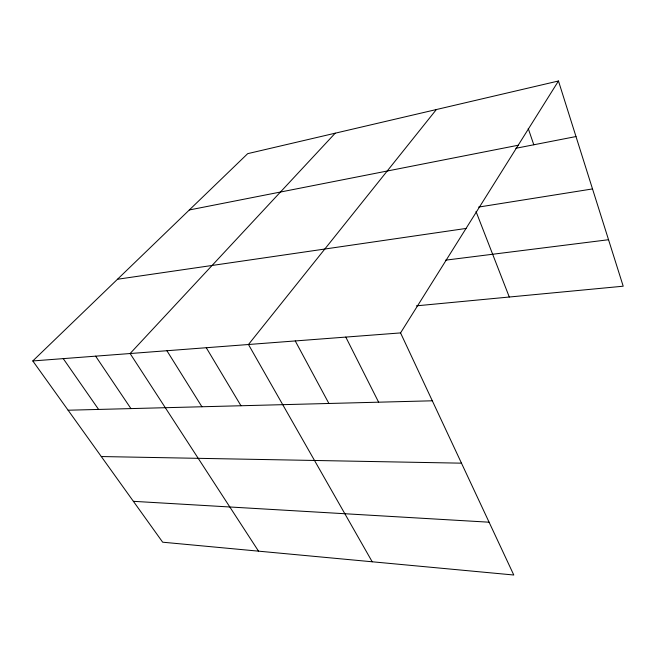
<?xml version="1.0" encoding="UTF-8"?>
<svg xmlns="http://www.w3.org/2000/svg" width="656" height="656" viewBox="0 0 656 656"><rect width="100%" height="100%" fill="white"/><g stroke="black" fill="none" stroke-linecap="round" stroke-linejoin="round"><path stroke-width="0.98" d="M400.562 332.912L513.787 575.009L162.672 542.2L32.8 360.948L400.562 332.912L558.469 80.991L623.2 286.205L416.396 305.844M436.363 109.544L248.468 344.507L372.206 561.782M335.216 133.193L130.109 353.527L258.521 551.155M32.8 360.948L247.697 153.652L558.469 80.991M189.313 209.969L518.199 145.247M515.821 148.289L575.993 136.546M478.585 207.083L592.516 188.928M117.481 279.259L466.047 228.444M445.572 260.161L608.538 239.719M68.109 410.221L432.312 400.8M101.295 456.543L461.48 463.169M133.381 501.323L489.089 522.201M63.255 358.627L98.597 409.434M95.628 356.159L130.938 408.598M166.903 350.722L201.917 406.761M206.271 347.721L240.973 405.752M295.249 340.94L328.902 403.473M345.794 337.086L378.619 402.185M476.018 211.503L509.286 297.02M528.236 128.469L533.795 144.779"/></g></svg>
